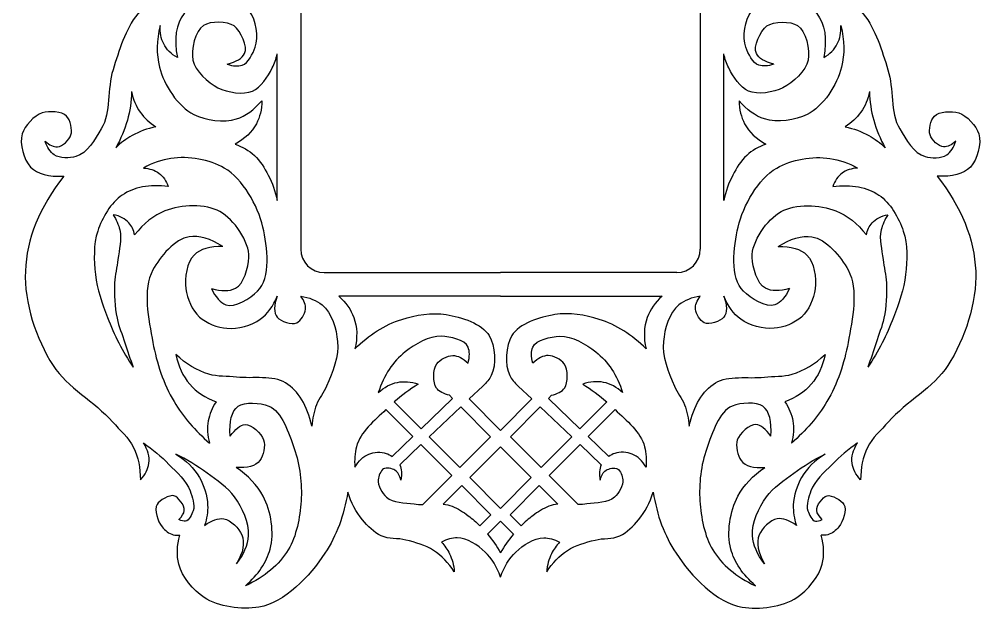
# Model space of a CAD drawing. Header units: millimetres. Extents: x -123 to 246, y -84 to 133.
# Drawn here: x 82.6 to 246.5, y -78.3 to 22.1 of the extents above; entities that cross this region are included whole.
import ezdxf

# ---------------------------------------------------------------- set-up
doc = ezdxf.new("R2010")
doc.units = ezdxf.units.MM
doc.linetypes.add('K5LT32768', pattern=[0])

msp = doc.modelspace()

# ---------------------------------------------------------------- linework, layer by layer
at = {"color": 30, "linetype": 'K5LT32768', "true_color": 0xff8000}
for p, q in [((130.56, 75.03), (130.56, -16.97)), ((198.56, 75.03), (198.56, -16.97)), ((126.56, -8.69), (126.56, 16.24)), ((202.56, -8.69), (202.56, 16.24)), ((134.56, -20.97), (164.56, -20.97)), ((194.56, -20.97), (164.56, -20.97)), ((164.56, -24.97), (137.02, -24.97)), ((164.56, -24.97), (192.09, -24.97)), ((159.23, -42.46), (161.55, -40.26)), ((169.89, -42.46), (167.57, -40.26)), ((151.04, -47.53), (156.4, -42.38)), ((156.4, -42.38), (155.86, -41.84)), ((164.56, -47.8), (159.23, -42.46)), ((164.56, -47.8), (169.89, -42.46)), ((172.71, -42.38), (173.25, -41.84)), ((178.08, -47.53), (172.71, -42.38)), ((151.04, -47.53), (146.48, -42.96)), ((152.41, -48.9), (157.81, -43.8)), ((162.86, -48.9), (157.81, -43.8)), ((166.26, -48.9), (171.31, -43.8)), ((176.71, -48.9), (171.31, -43.8)), ((178.08, -47.53), (182.64, -42.96)), ((149.65, -48.86), (145.06, -44.27)), ((179.47, -48.86), (184.06, -44.27)), ((146.12, -52.24), (149.65, -48.86)), ((157.63, -54.14), (152.41, -48.9)), ((157.63, -54.14), (162.86, -48.9)), ((171.49, -54.14), (166.26, -48.9)), ((171.49, -54.14), (176.71, -48.9)), ((182.99, -52.24), (179.47, -48.86)), ((147.4, -53.64), (151.01, -50.22)), ((156.27, -55.49), (151.01, -50.22)), ((159.33, -55.84), (164.56, -50.62)), ((169.79, -55.84), (164.56, -50.62)), ((172.84, -55.49), (178.11, -50.22)), ((181.72, -53.64), (178.11, -50.22)), ((151.35, -60.42), (156.27, -55.49)), ((177.77, -60.42), (172.84, -55.49)), ((154.79, -60.36), (157.97, -57.19)), ((162.93, -62.15), (157.97, -57.19)), ((164.56, -61.09), (159.33, -55.84)), ((164.56, -61.09), (169.79, -55.84)), ((166.19, -62.15), (171.14, -57.19)), ((174.33, -60.36), (171.14, -57.19)), ((161.05, -64.04), (162.93, -62.15)), ((168.07, -64.04), (166.19, -62.15)), ((162.37, -65.48), (164.56, -63.24)), ((166.75, -65.48), (164.56, -63.24))]:
    msp.add_line(p, q, dxfattribs=at)
for centre, start, end in [((134.56, -16.97), 180, 270), ((194.56, -16.97), 270, 0)]:
    msp.add_arc(centre, 4, start, end, dxfattribs=at)
for points, knots in [([(118.86, 28.61), (116.03, 29.38), (113.41, 29.46), (110.99, 28.83), (107.92, 28.03), (104.86, 25.51), (102.8, 23.02), (100.68, 20.45), (99.64, 16.8), (98.6, 13.52), (97.58, 10.28), (98.28, 6.31), (96.61, 3.47), (95.56, 1.71), (94.17, -0.75), (92.3, -1.23), (91.21, -1.5), (89.51, -1.57), (88.6, -0.94), (87.9, -0.46), (87.39, 0.32), (87.06, 1.41)], [0, 0, 0, 0, 1, 1, 1, 2, 2, 2, 3, 3, 3, 4, 4, 4, 5, 5, 5, 6, 6, 6, 7, 7, 7, 7]), ([(210.25, 28.61), (213.09, 29.38), (215.71, 29.46), (218.12, 28.83), (221.2, 28.03), (224.26, 25.51), (226.31, 23.02), (228.44, 20.45), (229.48, 16.8), (230.51, 13.52), (231.53, 10.28), (230.83, 6.31), (232.51, 3.47), (233.55, 1.71), (234.95, -0.75), (236.82, -1.23), (237.91, -1.5), (239.6, -1.57), (240.52, -0.94), (241.21, -0.46), (241.72, 0.32), (242.05, 1.41)], [0, 0, 0, 0, 1, 1, 1, 2, 2, 2, 3, 3, 3, 4, 4, 4, 5, 5, 5, 6, 6, 6, 7, 7, 7, 7]), ([(118.05, 14.49), (119.03, 14.13), (119.87, 14.08), (120.58, 14.32), (121.62, 14.67), (122.41, 16.25), (122.8, 17.35), (123.44, 19.15), (122.95, 22), (121.86, 23.46), (120.78, 24.89), (118.19, 26.08), (116.39, 26.07), (114.47, 26.06), (111.88, 24.59), (110.7, 23.08), (109.32, 21.3), (108.94, 18.8), (109.55, 15.6)], [0, 0, 0, 0, 1, 1, 1, 2, 2, 2, 3, 3, 3, 4, 4, 4, 5, 5, 5, 6, 6, 6, 6]), ([(211.06, 14.49), (210.08, 14.13), (209.24, 14.08), (208.54, 14.32), (207.49, 14.67), (206.71, 16.25), (206.32, 17.35), (205.68, 19.15), (206.16, 22), (207.26, 23.46), (208.33, 24.89), (210.92, 26.08), (212.73, 26.07), (214.64, 26.06), (217.24, 24.59), (218.41, 23.08), (219.8, 21.3), (220.18, 18.8), (219.57, 15.6)], [0, 0, 0, 0, 1, 1, 1, 2, 2, 2, 3, 3, 3, 4, 4, 4, 5, 5, 5, 6, 6, 6, 6]), ([(118.05, 14.49), (119.6, 14.89), (120.59, 15.49), (121, 16.28), (121.61, 17.44), (120.34, 20.17), (119.21, 20.98), (118.04, 21.82), (115.17, 21.81), (114, 21.07), (112.61, 20.18), (111.82, 16.92), (112.2, 15.17), (112.59, 13.37), (114.7, 11.33), (116.47, 10.47), (118.13, 9.67), (120.77, 9.19), (122.37, 9.91), (123.76, 10.54), (124.95, 12.33), (125.7, 13.84), (126.08, 14.59), (126.36, 15.39), (126.56, 16.24)], [0, 0, 0, 0, 1, 1, 1, 2, 2, 2, 3, 3, 3, 4, 4, 4, 5, 5, 5, 6, 6, 6, 7, 7, 7, 8, 8, 8, 8]), ([(211.06, 14.49), (209.51, 14.89), (208.53, 15.49), (208.11, 16.28), (207.51, 17.44), (208.78, 20.17), (209.91, 20.98), (211.08, 21.82), (213.95, 21.81), (215.12, 21.07), (216.51, 20.18), (217.29, 16.92), (216.92, 15.17), (216.53, 13.37), (214.42, 11.33), (212.64, 10.47), (210.98, 9.67), (208.34, 9.19), (206.75, 9.91), (205.36, 10.54), (204.17, 12.33), (203.41, 13.84), (203.04, 14.59), (202.76, 15.39), (202.56, 16.24)], [0, 0, 0, 0, 1, 1, 1, 2, 2, 2, 3, 3, 3, 4, 4, 4, 5, 5, 5, 6, 6, 6, 7, 7, 7, 8, 8, 8, 8]), ([(106.64, 21.05), (106, 18.52), (105.96, 16.17), (106.51, 14), (107.28, 10.94), (109.63, 7.26), (112.36, 5.92), (114.36, 4.94), (117.46, 4.44), (119.63, 5.16), (121.2, 5.68), (122.64, 6.72), (123.94, 8.27)], [0, 0, 0, 0, 1, 1, 1, 2, 2, 2, 3, 3, 3, 4, 4, 4, 4]), ([(109.55, 15.6), (108.49, 16.22), (107.72, 17), (107.23, 17.93), (106.77, 18.83), (106.57, 19.87), (106.64, 21.05)], [0, 0, 0, 0, 1, 1, 1, 2, 2, 2, 2]), ([(222.48, 21.05), (223.11, 18.52), (223.15, 16.17), (222.61, 14), (221.84, 10.94), (219.49, 7.26), (216.75, 5.92), (214.75, 4.94), (211.65, 4.44), (209.49, 5.16), (207.91, 5.68), (206.47, 6.72), (205.17, 8.27)], [0, 0, 0, 0, 1, 1, 1, 2, 2, 2, 3, 3, 3, 4, 4, 4, 4]), ([(219.57, 15.6), (220.63, 16.22), (221.4, 17), (221.88, 17.93), (222.35, 18.83), (222.55, 19.87), (222.48, 21.05)], [0, 0, 0, 0, 1, 1, 1, 2, 2, 2, 2]), ([(101.76, 9.81), (101.72, 8.13), (101.48, 6.51), (101.04, 4.94), (100.59, 3.33), (99.93, 1.78), (99.07, 0.28)], [0, 0, 0, 0, 1, 1, 1, 2, 2, 2, 2]), ([(101.76, 9.81), (102.02, 8.49), (102.51, 7.32), (103.22, 6.31), (103.9, 5.34), (104.8, 4.51), (105.91, 3.83)], [0, 0, 0, 0, 1, 1, 1, 2, 2, 2, 2]), ([(123.94, 8.27), (123.92, 6.79), (123.61, 5.48), (123, 4.34), (122.25, 2.93), (121.04, 1.77), (119.37, 0.88)], [0, 0, 0, 0, 1, 1, 1, 2, 2, 2, 2]), ([(205.17, 8.27), (205.19, 6.79), (205.51, 5.48), (206.11, 4.34), (206.87, 2.93), (208.08, 1.77), (209.75, 0.88)], [0, 0, 0, 0, 1, 1, 1, 2, 2, 2, 2]), ([(227.35, 9.81), (227.09, 8.49), (226.61, 7.32), (225.9, 6.31), (225.21, 5.34), (224.32, 4.51), (223.21, 3.83)], [0, 0, 0, 0, 1, 1, 1, 2, 2, 2, 2]), ([(227.35, 9.81), (227.4, 8.13), (227.64, 6.51), (228.08, 4.94), (228.53, 3.33), (229.18, 1.78), (230.04, 0.28)], [0, 0, 0, 0, 1, 1, 1, 2, 2, 2, 2]), ([(87.06, 1.41), (87.8, 0.72), (88.49, 0.39), (89.13, 0.41), (89.99, 0.45), (91.16, 1.61), (91.44, 2.44), (91.75, 3.33), (91.32, 4.99), (90.7, 5.65), (89.91, 6.48), (87.75, 6.54), (86.57, 6.18), (85.16, 5.75), (83.58, 3.99), (83.15, 2.62), (82.64, 1), (83.4, -1.81), (84.57, -3.01), (85.75, -4.21), (87.64, -4.72), (90.23, -4.54)], [0, 0, 0, 0, 1, 1, 1, 2, 2, 2, 3, 3, 3, 4, 4, 4, 5, 5, 5, 6, 6, 6, 7, 7, 7, 7]), ([(242.05, 1.41), (241.32, 0.72), (240.63, 0.39), (239.99, 0.41), (239.13, 0.45), (237.96, 1.61), (237.67, 2.44), (237.37, 3.33), (237.8, 4.99), (238.42, 5.65), (239.2, 6.48), (241.36, 6.54), (242.55, 6.18), (243.96, 5.75), (245.54, 3.99), (245.97, 2.62), (246.47, 1), (245.71, -1.81), (244.54, -3.01), (243.36, -4.21), (241.48, -4.72), (238.88, -4.54)], [0, 0, 0, 0, 1, 1, 1, 2, 2, 2, 3, 3, 3, 4, 4, 4, 5, 5, 5, 6, 6, 6, 7, 7, 7, 7]), ([(105.91, 3.83), (104.45, 3.53), (103.1, 3.03), (101.85, 2.34), (100.86, 1.78), (99.93, 1.09), (99.07, 0.28)], [0, 0, 0, 0, 1, 1, 1, 2, 2, 2, 2]), ([(223.21, 3.83), (224.67, 3.53), (226.02, 3.03), (227.27, 2.34), (228.26, 1.78), (229.19, 1.09), (230.04, 0.28)], [0, 0, 0, 0, 1, 1, 1, 2, 2, 2, 2]), ([(119.37, 0.88), (120.64, 0.43), (121.74, -0.21), (122.66, -1.04), (123.65, -1.93), (124.38, -3.18), (125.01, -4.37), (125.72, -5.71), (126.24, -7.15), (126.56, -8.69)], [0, 0, 0, 0, 1, 1, 1, 2, 2, 2, 3, 3, 3, 3]), ([(209.75, 0.88), (208.47, 0.43), (207.38, -0.21), (206.46, -1.04), (205.47, -1.93), (204.74, -3.18), (204.11, -4.37), (203.4, -5.71), (202.88, -7.15), (202.56, -8.69)], [0, 0, 0, 0, 1, 1, 1, 2, 2, 2, 3, 3, 3, 3]), ([(115.35, -23.65), (116.05, -25.15), (116.88, -26.09), (117.83, -26.47), (119.32, -27.06), (121.99, -25.31), (123.22, -24.12), (125.49, -21.9), (124.91, -16.57), (124.11, -13.22), (123.24, -9.54), (120.71, -5.03), (117.53, -3.18), (115.09, -1.76), (111.42, -1.09), (108.47, -1.55), (106.88, -1.8), (105.32, -2.34), (103.77, -3.18)], [0, 0, 0, 0, 1, 1, 1, 2, 2, 2, 3, 3, 3, 4, 4, 4, 5, 5, 5, 6, 6, 6, 6]), ([(213.76, -23.65), (213.06, -25.15), (212.24, -26.09), (211.28, -26.47), (209.8, -27.06), (207.12, -25.31), (205.9, -24.12), (203.62, -21.9), (204.21, -16.57), (205, -13.22), (205.88, -9.54), (208.4, -5.03), (211.58, -3.18), (214.02, -1.76), (217.7, -1.09), (220.64, -1.55), (222.23, -1.8), (223.8, -2.34), (225.34, -3.18)], [0, 0, 0, 0, 1, 1, 1, 2, 2, 2, 3, 3, 3, 4, 4, 4, 5, 5, 5, 6, 6, 6, 6]), ([(103.77, -3.18), (104.83, -3.24), (105.72, -3.54), (106.42, -4.07), (107.12, -4.6), (107.65, -5.36), (108, -6.34)], [0, 0, 0, 0, 1, 1, 1, 2, 2, 2, 2]), ([(225.34, -3.18), (224.28, -3.24), (223.4, -3.54), (222.69, -4.07), (222, -4.6), (221.47, -5.36), (221.11, -6.34)], [0, 0, 0, 0, 1, 1, 1, 2, 2, 2, 2]), ([(90.23, -4.54), (86.08, -9.85), (83.9, -15.25), (83.68, -20.75), (83.46, -26.01), (85.49, -32.26), (88.41, -36.78), (90.85, -40.54), (95.46, -42.88), (98.53, -46.36), (99.76, -47.76), (101.3, -49.06), (102.09, -50.7), (102.88, -52.35), (103.27, -54.19), (103.26, -56.22)], [0, 0, 0, 0, 1, 1, 1, 2, 2, 2, 3, 3, 3, 4, 4, 4, 5, 5, 5, 5]), ([(238.88, -4.54), (243.03, -9.85), (245.22, -15.25), (245.44, -20.75), (245.65, -26.01), (243.63, -32.26), (240.7, -36.78), (238.27, -40.54), (233.66, -42.88), (230.59, -46.36), (229.35, -47.76), (227.82, -49.06), (227.03, -50.7), (226.24, -52.35), (225.85, -54.19), (225.86, -56.22)], [0, 0, 0, 0, 1, 1, 1, 2, 2, 2, 3, 3, 3, 4, 4, 4, 5, 5, 5, 5]), ([(108, -6.34), (104.8, -5.93), (102.18, -6.41), (100.14, -7.79), (98.26, -9.07), (96.75, -11.66), (96, -13.9), (95.24, -16.16), (95.35, -18.88), (95.61, -21.3), (95.88, -23.78), (96.77, -26.25), (97.66, -28.6), (98.78, -31.55), (100.24, -34.37), (102.02, -37.06)], [0, 0, 0, 0, 1, 1, 1, 2, 2, 2, 3, 3, 3, 4, 4, 4, 5, 5, 5, 5]), ([(221.11, -6.34), (224.32, -5.93), (226.94, -6.41), (228.98, -7.79), (230.86, -9.07), (232.36, -11.66), (233.12, -13.9), (233.88, -16.16), (233.77, -18.88), (233.5, -21.3), (233.23, -23.78), (232.35, -26.25), (231.45, -28.6), (230.33, -31.55), (228.88, -34.37), (227.1, -37.06)], [0, 0, 0, 0, 1, 1, 1, 2, 2, 2, 3, 3, 3, 4, 4, 4, 5, 5, 5, 5]), ([(115.35, -23.65), (117.06, -24.17), (118.43, -24.16), (119.45, -23.64), (120.88, -22.91), (121.65, -20.1), (121.73, -18.41), (121.86, -15.67), (119.16, -11.92), (116.81, -10.59), (114.42, -9.24), (110.18, -9.35), (107.45, -10.47), (105.54, -11.25), (103.81, -12.61), (102.28, -14.53)], [0, 0, 0, 0, 1, 1, 1, 2, 2, 2, 3, 3, 3, 4, 4, 4, 5, 5, 5, 5]), ([(213.76, -23.65), (212.05, -24.17), (210.69, -24.16), (209.66, -23.64), (208.24, -22.91), (207.47, -20.1), (207.39, -18.41), (207.25, -15.67), (209.95, -11.92), (212.31, -10.59), (214.69, -9.24), (218.94, -9.35), (221.66, -10.47), (223.58, -11.25), (225.3, -12.61), (226.83, -14.53)], [0, 0, 0, 0, 1, 1, 1, 2, 2, 2, 3, 3, 3, 4, 4, 4, 5, 5, 5, 5]), ([(102.28, -14.53), (102.11, -13.72), (101.79, -13.05), (101.32, -12.52), (100.69, -11.8), (99.79, -11.33), (98.63, -11.13)], [0, 0, 0, 0, 1, 1, 1, 2, 2, 2, 2]), ([(98.63, -11.13), (99.16, -11.96), (99.54, -12.82), (99.76, -13.7), (100.16, -15.29), (99.62, -17.06), (99.44, -18.72), (99.3, -20.06), (98.95, -21.37), (98.87, -22.7), (98.76, -24.71), (98.88, -26.78), (99.29, -28.74), (99.59, -30.15), (100.18, -31.51), (100.63, -32.89), (101.08, -34.29), (101.55, -35.68), (102.02, -37.06)], [0, 0, 0, 0, 1, 1, 1, 2, 2, 2, 3, 3, 3, 4, 4, 4, 5, 5, 5, 6, 6, 6, 6]), ([(226.83, -14.53), (227.01, -13.72), (227.33, -13.05), (227.8, -12.52), (228.43, -11.8), (229.33, -11.33), (230.49, -11.13)], [0, 0, 0, 0, 1, 1, 1, 2, 2, 2, 2]), ([(230.49, -11.13), (229.95, -11.96), (229.58, -12.82), (229.35, -13.7), (228.96, -15.29), (229.5, -17.06), (229.67, -18.72), (229.82, -20.06), (230.17, -21.37), (230.24, -22.7), (230.36, -24.71), (230.24, -26.78), (229.82, -28.74), (229.52, -30.15), (228.94, -31.51), (228.49, -32.89), (228.03, -34.29), (227.57, -35.68), (227.1, -37.06)], [0, 0, 0, 0, 1, 1, 1, 2, 2, 2, 3, 3, 3, 4, 4, 4, 5, 5, 5, 6, 6, 6, 6]), ([(117.28, -16.52), (115.19, -15.19), (113.28, -14.64), (111.55, -14.88), (109.13, -15.22), (106.61, -18.27), (105.39, -20.51), (103.57, -23.83), (104.64, -28.88), (105.39, -32.87), (106.03, -36.31), (107.19, -39.91), (108.99, -42.91), (110.55, -45.52), (112.57, -47.87), (115.04, -49.96)], [0, 0, 0, 0, 1, 1, 1, 2, 2, 2, 3, 3, 3, 4, 4, 4, 5, 5, 5, 5]), ([(211.83, -16.52), (213.93, -15.19), (215.84, -14.64), (217.57, -14.88), (219.98, -15.22), (222.5, -18.27), (223.73, -20.51), (225.54, -23.83), (224.47, -28.88), (223.73, -32.87), (223.08, -36.31), (221.93, -39.91), (220.13, -42.91), (218.57, -45.52), (216.55, -47.87), (214.08, -49.96)], [0, 0, 0, 0, 1, 1, 1, 2, 2, 2, 3, 3, 3, 4, 4, 4, 5, 5, 5, 5]), ([(117.28, -16.52), (115.09, -16.47), (113.47, -16.96), (112.4, -17.98), (111.17, -19.17), (110.75, -21.88), (110.98, -23.71), (111.19, -25.38), (112.1, -27.39), (113.33, -28.52), (114.49, -29.58), (116.41, -30.3), (117.99, -30.44), (119.84, -30.61), (122.17, -30), (123.66, -28.91), (124.9, -28), (125.87, -26.69), (126.56, -24.97)], [0, 0, 0, 0, 1, 1, 1, 2, 2, 2, 3, 3, 3, 4, 4, 4, 5, 5, 5, 6, 6, 6, 6]), ([(211.83, -16.52), (214.02, -16.47), (215.65, -16.96), (216.71, -17.98), (217.95, -19.17), (218.37, -21.88), (218.14, -23.71), (217.93, -25.38), (217.02, -27.39), (215.79, -28.52), (214.63, -29.58), (212.71, -30.3), (211.12, -30.44), (209.28, -30.61), (206.95, -30), (205.46, -28.91), (204.22, -28), (203.25, -26.69), (202.56, -24.97)], [0, 0, 0, 0, 1, 1, 1, 2, 2, 2, 3, 3, 3, 4, 4, 4, 5, 5, 5, 6, 6, 6, 6]), ([(126.56, -24.97), (125.95, -26.51), (125.97, -27.8), (126.56, -28.56), (127.12, -29.28), (129.04, -29.91), (129.88, -29.51), (130.55, -29.19), (131.32, -28), (131.37, -27.18), (131.42, -26.47), (131.15, -25.74), (130.56, -24.97)], [0, 0, 0, 0, 1, 1, 1, 2, 2, 2, 3, 3, 3, 4, 4, 4, 4]), ([(130.56, -24.97), (132.03, -25.2), (133.24, -25.7), (134.2, -26.46), (135.84, -27.76), (136.62, -30.56), (136.83, -32.69), (137.09, -35.15), (135.99, -37.91), (134.95, -40.27), (134.47, -41.36), (133.65, -42.33), (133.24, -43.44), (132.81, -44.59), (132.55, -45.8), (132.45, -47.07)], [0, 0, 0, 0, 1, 1, 1, 2, 2, 2, 3, 3, 3, 4, 4, 4, 5, 5, 5, 5]), ([(137.02, -24.97), (138.25, -26.06), (139.1, -27.27), (139.59, -28.6), (140.18, -30.21), (140.24, -31.99), (139.77, -33.95)], [0, 0, 0, 0, 1, 1, 1, 2, 2, 2, 2]), ([(192.09, -24.97), (190.87, -26.06), (190.02, -27.27), (189.53, -28.6), (188.94, -30.21), (188.88, -31.99), (189.35, -33.95)], [0, 0, 0, 0, 1, 1, 1, 2, 2, 2, 2]), ([(198.56, -24.97), (197.09, -25.2), (195.87, -25.7), (194.92, -26.46), (193.27, -27.76), (192.5, -30.56), (192.28, -32.69), (192.03, -35.15), (193.12, -37.91), (194.17, -40.27), (194.65, -41.36), (195.46, -42.33), (195.88, -43.44), (196.31, -44.59), (196.57, -45.8), (196.66, -47.07)], [0, 0, 0, 0, 1, 1, 1, 2, 2, 2, 3, 3, 3, 4, 4, 4, 5, 5, 5, 5]), ([(202.56, -24.97), (203.17, -26.51), (203.14, -27.8), (202.56, -28.56), (201.99, -29.28), (200.08, -29.91), (199.24, -29.51), (198.57, -29.19), (197.8, -28), (197.75, -27.18), (197.7, -26.47), (197.97, -25.74), (198.56, -24.97)], [0, 0, 0, 0, 1, 1, 1, 2, 2, 2, 3, 3, 3, 4, 4, 4, 4]), ([(139.77, -33.95), (142.17, -31.53), (144.84, -29.86), (147.76, -28.92), (150.11, -28.17), (152.9, -27.71), (155.3, -28.1), (157.88, -28.52), (161.45, -29.66), (162.63, -31.69), (163.62, -33.37), (163.9, -36.69), (162.99, -38.46), (162.69, -39.06), (162.17, -39.69), (161.55, -40.26)], [0, 0, 0, 0, 1, 1, 1, 2, 2, 2, 3, 3, 3, 4, 4, 4, 5, 5, 5, 5]), ([(189.35, -33.95), (186.94, -31.53), (184.28, -29.86), (181.35, -28.92), (179.01, -28.17), (176.21, -27.71), (173.82, -28.1), (171.24, -28.52), (167.67, -29.66), (166.48, -31.69), (165.5, -33.37), (165.22, -36.69), (166.12, -38.46), (166.43, -39.06), (166.95, -39.69), (167.57, -40.26)], [0, 0, 0, 0, 1, 1, 1, 2, 2, 2, 3, 3, 3, 4, 4, 4, 5, 5, 5, 5]), ([(159.04, -36.36), (159.34, -35.25), (159.34, -34.34), (159.04, -33.64), (158.5, -32.36), (155.99, -31.87), (154.48, -31.79), (152.42, -31.69), (150.01, -33.13), (148.33, -34.46), (146.24, -36.1), (144.72, -38.41), (143.76, -41.38)], [0, 0, 0, 0, 1, 1, 1, 2, 2, 2, 3, 3, 3, 4, 4, 4, 4]), ([(170.07, -36.36), (169.77, -35.25), (169.77, -34.34), (170.07, -33.64), (170.61, -32.36), (173.12, -31.87), (174.64, -31.79), (176.7, -31.69), (179.11, -33.13), (180.79, -34.46), (182.87, -36.1), (184.39, -38.41), (185.35, -41.38)], [0, 0, 0, 0, 1, 1, 1, 2, 2, 2, 3, 3, 3, 4, 4, 4, 4]), ([(132.45, -47.07), (131.65, -43.54), (130.16, -41.09), (127.98, -39.71), (125.85, -38.37), (122.42, -39.05), (119.64, -38.75), (118.07, -38.58), (116.39, -38.69), (114.91, -38.25), (112.87, -37.64), (111.01, -36.51), (109.32, -34.87)], [0, 0, 0, 0, 1, 1, 1, 2, 2, 2, 3, 3, 3, 4, 4, 4, 4]), ([(109.32, -34.87), (109.71, -36.9), (110.49, -38.6), (111.67, -39.96), (112.8, -41.27), (114.3, -42.26), (116.15, -42.95)], [0, 0, 0, 0, 1, 1, 1, 2, 2, 2, 2]), ([(155.86, -41.84), (154.92, -41.6), (154.03, -41.19), (153.66, -40.61), (153.05, -39.68), (152.99, -37.41), (153.71, -36.46), (154.24, -35.76), (155.52, -35.07), (156.43, -35.07), (157.3, -35.08), (158.17, -35.51), (159.04, -36.36)], [0, 0, 0, 0, 1, 1, 1, 2, 2, 2, 3, 3, 3, 4, 4, 4, 4]), ([(173.25, -41.84), (174.2, -41.6), (175.08, -41.19), (175.46, -40.61), (176.07, -39.68), (176.12, -37.41), (175.41, -36.46), (174.88, -35.76), (173.6, -35.07), (172.69, -35.07), (171.82, -35.08), (170.95, -35.51), (170.07, -36.36)], [0, 0, 0, 0, 1, 1, 1, 2, 2, 2, 3, 3, 3, 4, 4, 4, 4]), ([(196.66, -47.07), (197.46, -43.54), (198.96, -41.09), (201.14, -39.71), (203.26, -38.37), (206.69, -39.05), (209.47, -38.75), (211.05, -38.58), (212.72, -38.69), (214.21, -38.25), (216.25, -37.64), (218.11, -36.51), (219.8, -34.87)], [0, 0, 0, 0, 1, 1, 1, 2, 2, 2, 3, 3, 3, 4, 4, 4, 4]), ([(219.8, -34.87), (219.41, -36.9), (218.63, -38.6), (217.45, -39.96), (216.32, -41.27), (214.82, -42.26), (212.96, -42.95)], [0, 0, 0, 0, 1, 1, 1, 2, 2, 2, 2]), ([(143.76, -41.38), (144.77, -40.45), (145.85, -39.87), (147, -39.64), (148.12, -39.41), (149.3, -39.51), (150.55, -39.94)], [0, 0, 0, 0, 1, 1, 1, 2, 2, 2, 2]), ([(185.35, -41.38), (184.35, -40.45), (183.27, -39.87), (182.11, -39.64), (181, -39.41), (179.82, -39.51), (178.57, -39.94)], [0, 0, 0, 0, 1, 1, 1, 2, 2, 2, 2]), ([(116.15, -42.95), (115.45, -43.99), (115, -45.07), (114.8, -46.2), (114.59, -47.4), (114.67, -48.66), (115.04, -49.96)], [0, 0, 0, 0, 1, 1, 1, 2, 2, 2, 2]), ([(118.56, -48.79), (118.34, -46.25), (118.78, -44.56), (119.88, -43.71), (120.97, -42.86), (123.68, -43.1), (125.1, -43.66), (127.39, -44.57), (128.53, -48.29), (129.45, -50.88), (130.44, -53.65), (130.81, -56.88), (130.61, -59.81), (130.41, -62.61), (129.85, -65.78), (128.43, -68.1), (126.86, -70.68), (124.44, -72.72), (121.16, -74.22)], [0, 0, 0, 0, 1, 1, 1, 2, 2, 2, 3, 3, 3, 4, 4, 4, 5, 5, 5, 6, 6, 6, 6]), ([(210.56, -48.79), (210.77, -46.25), (210.33, -44.56), (209.23, -43.71), (208.14, -42.86), (205.44, -43.1), (204.02, -43.66), (201.73, -44.57), (200.59, -48.29), (199.66, -50.88), (198.67, -53.65), (198.3, -56.88), (198.51, -59.81), (198.7, -62.61), (199.27, -65.78), (200.69, -68.1), (202.26, -70.68), (204.68, -72.72), (207.95, -74.22)], [0, 0, 0, 0, 1, 1, 1, 2, 2, 2, 3, 3, 3, 4, 4, 4, 5, 5, 5, 6, 6, 6, 6]), ([(212.96, -42.95), (213.67, -43.99), (214.12, -45.07), (214.32, -46.2), (214.53, -47.4), (214.45, -48.66), (214.08, -49.96)], [0, 0, 0, 0, 1, 1, 1, 2, 2, 2, 2]), ([(145.06, -44.27), (143.11, -46.13), (140.68, -48.07), (140.04, -50.58), (139.76, -51.67), (139.67, -52.84), (139.78, -54.08)], [0, 0, 0, 0, 1, 1, 1, 2, 2, 2, 2]), ([(184.06, -44.27), (186, -46.13), (188.44, -48.07), (189.08, -50.58), (189.36, -51.67), (189.44, -52.84), (189.34, -54.08)], [0, 0, 0, 0, 1, 1, 1, 2, 2, 2, 2]), ([(118.56, -48.79), (119.41, -47.55), (120.25, -46.9), (121.08, -46.82), (122.15, -46.73), (123.88, -48.31), (124.24, -49.43), (124.55, -50.41), (124.24, -52.15), (123.6, -52.94), (122.84, -53.86), (121.49, -54.25), (119.54, -54.09)], [0, 0, 0, 0, 1, 1, 1, 2, 2, 2, 3, 3, 3, 4, 4, 4, 4]), ([(210.56, -48.79), (209.71, -47.55), (208.87, -46.9), (208.04, -46.82), (206.97, -46.73), (205.23, -48.31), (204.87, -49.43), (204.56, -50.41), (204.88, -52.15), (205.52, -52.94), (206.27, -53.86), (207.63, -54.25), (209.58, -54.09)], [0, 0, 0, 0, 1, 1, 1, 2, 2, 2, 3, 3, 3, 4, 4, 4, 4]), ([(103.26, -56.22), (104.1, -55.31), (104.58, -54.37), (104.71, -53.39), (104.85, -52.28), (104.54, -51.14), (103.79, -49.94)], [0, 0, 0, 0, 1, 1, 1, 2, 2, 2, 2]), ([(103.79, -49.94), (105.36, -51.03), (106.81, -52.25), (108.12, -53.59), (109.45, -54.96), (111.08, -56.35), (111.71, -58.1), (112.08, -59.14), (112.58, -60.46), (112.24, -61.46), (112.03, -62.1), (111.56, -63.14), (110.94, -63.24), (110.61, -63.29), (110.24, -63.2), (109.81, -62.97)], [0, 0, 0, 0, 1, 1, 1, 2, 2, 2, 3, 3, 3, 4, 4, 4, 5, 5, 5, 5]), ([(225.33, -49.94), (223.75, -51.03), (222.31, -52.25), (221, -53.59), (219.66, -54.96), (218.04, -56.35), (217.41, -58.1), (217.03, -59.14), (216.54, -60.46), (216.87, -61.46), (217.09, -62.1), (217.56, -63.14), (218.18, -63.24), (218.5, -63.29), (218.88, -63.2), (219.31, -62.97)], [0, 0, 0, 0, 1, 1, 1, 2, 2, 2, 3, 3, 3, 4, 4, 4, 5, 5, 5, 5]), ([(225.86, -56.22), (225.02, -55.31), (224.54, -54.37), (224.41, -53.39), (224.27, -52.28), (224.58, -51.14), (225.33, -49.94)], [0, 0, 0, 0, 1, 1, 1, 2, 2, 2, 2]), ([(119.63, -70.5), (120.86, -68.9), (121.55, -67.29), (121.68, -65.67), (121.85, -63.51), (120.59, -60.96), (119.28, -59.13), (118.13, -57.5), (116.28, -56.28), (114.63, -55.07), (112.95, -53.84), (111.17, -52.76), (109.29, -51.82)], [0, 0, 0, 0, 1, 1, 1, 2, 2, 2, 3, 3, 3, 4, 4, 4, 4]), ([(109.29, -51.82), (111.05, -52.89), (112.39, -54.22), (113.3, -55.8), (114.09, -57.17), (114.66, -58.9), (114.71, -60.5), (114.75, -61.64), (114.58, -62.79), (114.2, -63.96)], [0, 0, 0, 0, 1, 1, 1, 2, 2, 2, 3, 3, 3, 3]), ([(139.78, -54.08), (140.41, -52.96), (141.2, -52.21), (142.14, -51.83), (143, -51.49), (144.24, -51.41), (145.11, -51.71), (145.44, -51.83), (145.79, -52.01), (146.12, -52.24)], [0, 0, 0, 0, 1, 1, 1, 2, 2, 2, 3, 3, 3, 3]), ([(189.34, -54.08), (188.7, -52.96), (187.92, -52.21), (186.97, -51.83), (186.11, -51.49), (184.88, -51.41), (184, -51.71), (183.67, -51.83), (183.32, -52.01), (182.99, -52.24)], [0, 0, 0, 0, 1, 1, 1, 2, 2, 2, 3, 3, 3, 3]), ([(209.49, -70.5), (208.25, -68.9), (207.57, -67.29), (207.44, -65.67), (207.26, -63.51), (208.53, -60.96), (209.83, -59.13), (210.99, -57.5), (212.83, -56.28), (214.49, -55.07), (216.16, -53.84), (217.94, -52.76), (219.83, -51.82)], [0, 0, 0, 0, 1, 1, 1, 2, 2, 2, 3, 3, 3, 4, 4, 4, 4]), ([(219.83, -51.82), (218.07, -52.89), (216.73, -54.22), (215.81, -55.8), (215.02, -57.17), (214.46, -58.9), (214.4, -60.5), (214.36, -61.64), (214.54, -62.79), (214.92, -63.96)], [0, 0, 0, 0, 1, 1, 1, 2, 2, 2, 3, 3, 3, 3]), ([(121.16, -74.22), (123.34, -72.32), (124.74, -70.24), (125.35, -67.98), (126.09, -65.25), (125.51, -61.54), (124.16, -59), (123.15, -57.11), (121.61, -55.48), (119.54, -54.09)], [0, 0, 0, 0, 1, 1, 1, 2, 2, 2, 3, 3, 3, 3]), ([(147.6, -56.25), (147.42, -55.46), (147.08, -54.91), (146.6, -54.59), (146.1, -54.27), (145.11, -54.1), (144.64, -54.35), (144.15, -54.61), (143.82, -55.58), (143.75, -56.19), (143.63, -57.18), (144.44, -58.47), (145.14, -59.16), (146.19, -60.19), (148.27, -60.06), (149.86, -60.32), (150.35, -60.4), (150.84, -60.42), (151.35, -60.42)], [0, 0, 0, 0, 1, 1, 1, 2, 2, 2, 3, 3, 3, 4, 4, 4, 5, 5, 5, 6, 6, 6, 6]), ([(181.51, -56.25), (181.7, -55.46), (182.03, -54.91), (182.52, -54.59), (183.02, -54.27), (184.01, -54.1), (184.48, -54.35), (184.97, -54.61), (185.3, -55.58), (185.37, -56.19), (185.48, -57.18), (184.68, -58.47), (183.97, -59.16), (182.93, -60.19), (180.85, -60.06), (179.26, -60.32), (178.77, -60.4), (178.27, -60.42), (177.77, -60.42)], [0, 0, 0, 0, 1, 1, 1, 2, 2, 2, 3, 3, 3, 4, 4, 4, 5, 5, 5, 6, 6, 6, 6]), ([(207.95, -74.22), (205.77, -72.32), (204.38, -70.24), (203.76, -67.98), (203.03, -65.25), (203.61, -61.54), (204.96, -59), (205.97, -57.11), (207.51, -55.48), (209.58, -54.09)], [0, 0, 0, 0, 1, 1, 1, 2, 2, 2, 3, 3, 3, 3]), ([(109.81, -62.97), (110.36, -62.45), (110.67, -61.93), (110.73, -61.43), (110.84, -60.57), (109.72, -59.14), (108.98, -58.93), (108.2, -58.72), (106.52, -59.65), (106.1, -60.39), (105.59, -61.29), (106.18, -63.27), (106.96, -64.22), (107.42, -64.78), (108.13, -65.38), (108.86, -65.55), (109.21, -65.63), (109.57, -65.65), (109.96, -65.61)], [0, 0, 0, 0, 1, 1, 1, 2, 2, 2, 3, 3, 3, 4, 4, 4, 5, 5, 5, 6, 6, 6, 6]), ([(138.56, -58.29), (137.94, -62.26), (136.65, -65.72), (134.67, -68.7), (132.09, -72.59), (127.79, -77.15), (123.43, -77.85), (120.59, -78.31), (116.54, -77.89), (114.11, -76.22), (112.29, -74.98), (110.35, -72.75), (109.8, -70.58), (109.41, -69.07), (109.47, -67.41), (109.96, -65.61)], [0, 0, 0, 0, 1, 1, 1, 2, 2, 2, 3, 3, 3, 4, 4, 4, 5, 5, 5, 5]), ([(156.69, -71.85), (155.71, -70.32), (154.54, -69.11), (153.16, -68.21), (151.79, -67.32), (150.07, -66.87), (148.47, -66.45), (147.1, -66.1), (145.5, -66.33), (144.25, -65.74), (143.03, -65.17), (141.94, -64.06), (141.05, -63.01), (139.93, -61.67), (139.1, -60.1), (138.56, -58.29)], [0, 0, 0, 0, 1, 1, 1, 2, 2, 2, 3, 3, 3, 4, 4, 4, 5, 5, 5, 5]), ([(172.43, -71.85), (173.4, -70.32), (174.58, -69.11), (175.96, -68.21), (177.32, -67.32), (179.04, -66.87), (180.65, -66.45), (182.02, -66.1), (183.62, -66.33), (184.86, -65.74), (186.09, -65.17), (187.18, -64.06), (188.06, -63.01), (189.18, -61.67), (190.02, -60.1), (190.56, -58.29)], [0, 0, 0, 0, 1, 1, 1, 2, 2, 2, 3, 3, 3, 4, 4, 4, 5, 5, 5, 5]), ([(190.56, -58.29), (191.17, -62.26), (192.47, -65.72), (194.45, -68.7), (197.03, -72.59), (201.33, -77.15), (205.69, -77.85), (208.53, -78.31), (212.58, -77.89), (215, -76.22), (216.82, -74.98), (218.77, -72.75), (219.32, -70.58), (219.7, -69.07), (219.65, -67.41), (219.16, -65.61)], [0, 0, 0, 0, 1, 1, 1, 2, 2, 2, 3, 3, 3, 4, 4, 4, 5, 5, 5, 5]), ([(219.31, -62.97), (218.76, -62.45), (218.45, -61.93), (218.39, -61.43), (218.28, -60.57), (219.4, -59.14), (220.14, -58.93), (220.92, -58.72), (222.59, -59.65), (223.02, -60.39), (223.53, -61.29), (222.93, -63.27), (222.15, -64.22), (221.69, -64.78), (220.98, -65.38), (220.26, -65.55), (219.91, -65.63), (219.54, -65.65), (219.16, -65.61)], [0, 0, 0, 0, 1, 1, 1, 2, 2, 2, 3, 3, 3, 4, 4, 4, 5, 5, 5, 6, 6, 6, 6]), ([(154.79, -60.36), (155.32, -60.41), (155.84, -60.51), (156.33, -60.7), (157.29, -61.08), (158.21, -61.69), (159.06, -62.31), (159.77, -62.82), (160.43, -63.41), (161.05, -64.04)], [0, 0, 0, 0, 1, 1, 1, 2, 2, 2, 3, 3, 3, 3]), ([(174.33, -60.36), (173.79, -60.41), (173.28, -60.51), (172.79, -60.7), (171.83, -61.08), (170.91, -61.69), (170.06, -62.31), (169.35, -62.82), (168.69, -63.41), (168.07, -64.04)], [0, 0, 0, 0, 1, 1, 1, 2, 2, 2, 3, 3, 3, 3]), ([(114.2, -63.96), (115.41, -63.06), (116.5, -62.69), (117.49, -62.85), (118.65, -63.03), (120.08, -64.48), (120.52, -65.58), (121.07, -66.93), (120.77, -68.57), (119.63, -70.5)], [0, 0, 0, 0, 1, 1, 1, 2, 2, 2, 3, 3, 3, 3]), ([(214.92, -63.96), (213.71, -63.06), (212.61, -62.69), (211.63, -62.85), (210.46, -63.03), (209.04, -64.48), (208.59, -65.58), (208.05, -66.93), (208.35, -68.57), (209.49, -70.5)], [0, 0, 0, 0, 1, 1, 1, 2, 2, 2, 3, 3, 3, 3]), ([(164.56, -72.74), (163.98, -71.02), (163.11, -69.61), (161.94, -68.51), (160.7, -67.34), (158.87, -66.05), (157.2, -66.08), (156.33, -66.09), (155.43, -66.33), (154.51, -66.8)], [0, 0, 0, 0, 1, 1, 1, 2, 2, 2, 3, 3, 3, 3]), ([(154.51, -66.8), (155.07, -67.41), (155.53, -68.07), (155.87, -68.77), (156.34, -69.71), (156.61, -70.73), (156.69, -71.85)], [0, 0, 0, 0, 1, 1, 1, 2, 2, 2, 2]), ([(164.56, -72.74), (165.14, -71.02), (166.01, -69.61), (167.17, -68.51), (168.42, -67.34), (170.25, -66.05), (171.92, -66.08), (172.79, -66.09), (173.69, -66.33), (174.61, -66.8)], [0, 0, 0, 0, 1, 1, 1, 2, 2, 2, 3, 3, 3, 3]), ([(174.61, -66.8), (174.05, -67.41), (173.59, -68.07), (173.24, -68.77), (172.78, -69.71), (172.51, -70.73), (172.43, -71.85)], [0, 0, 0, 0, 1, 1, 1, 2, 2, 2, 2])]:
    msp.add_open_spline(points, degree=3, knots=knots, dxfattribs=at)
for points in [[(150.55, -39.94), (149.1, -40.85), (147.75, -41.86), (146.48, -42.96)], [(178.57, -39.94), (180.02, -40.85), (181.37, -41.86), (182.64, -42.96)], [(147.4, -53.64), (147.75, -54.37), (147.81, -55.24), (147.6, -56.25)], [(181.72, -53.64), (181.37, -54.37), (181.3, -55.24), (181.51, -56.25)], [(162.37, -65.48), (163.18, -66.46), (163.91, -67.5), (164.56, -68.63)], [(166.75, -65.48), (165.93, -66.46), (165.2, -67.5), (164.56, -68.63)]]:
    msp.add_open_spline(points, degree=3, dxfattribs=at)

doc.saveas('drawing.dxf')
